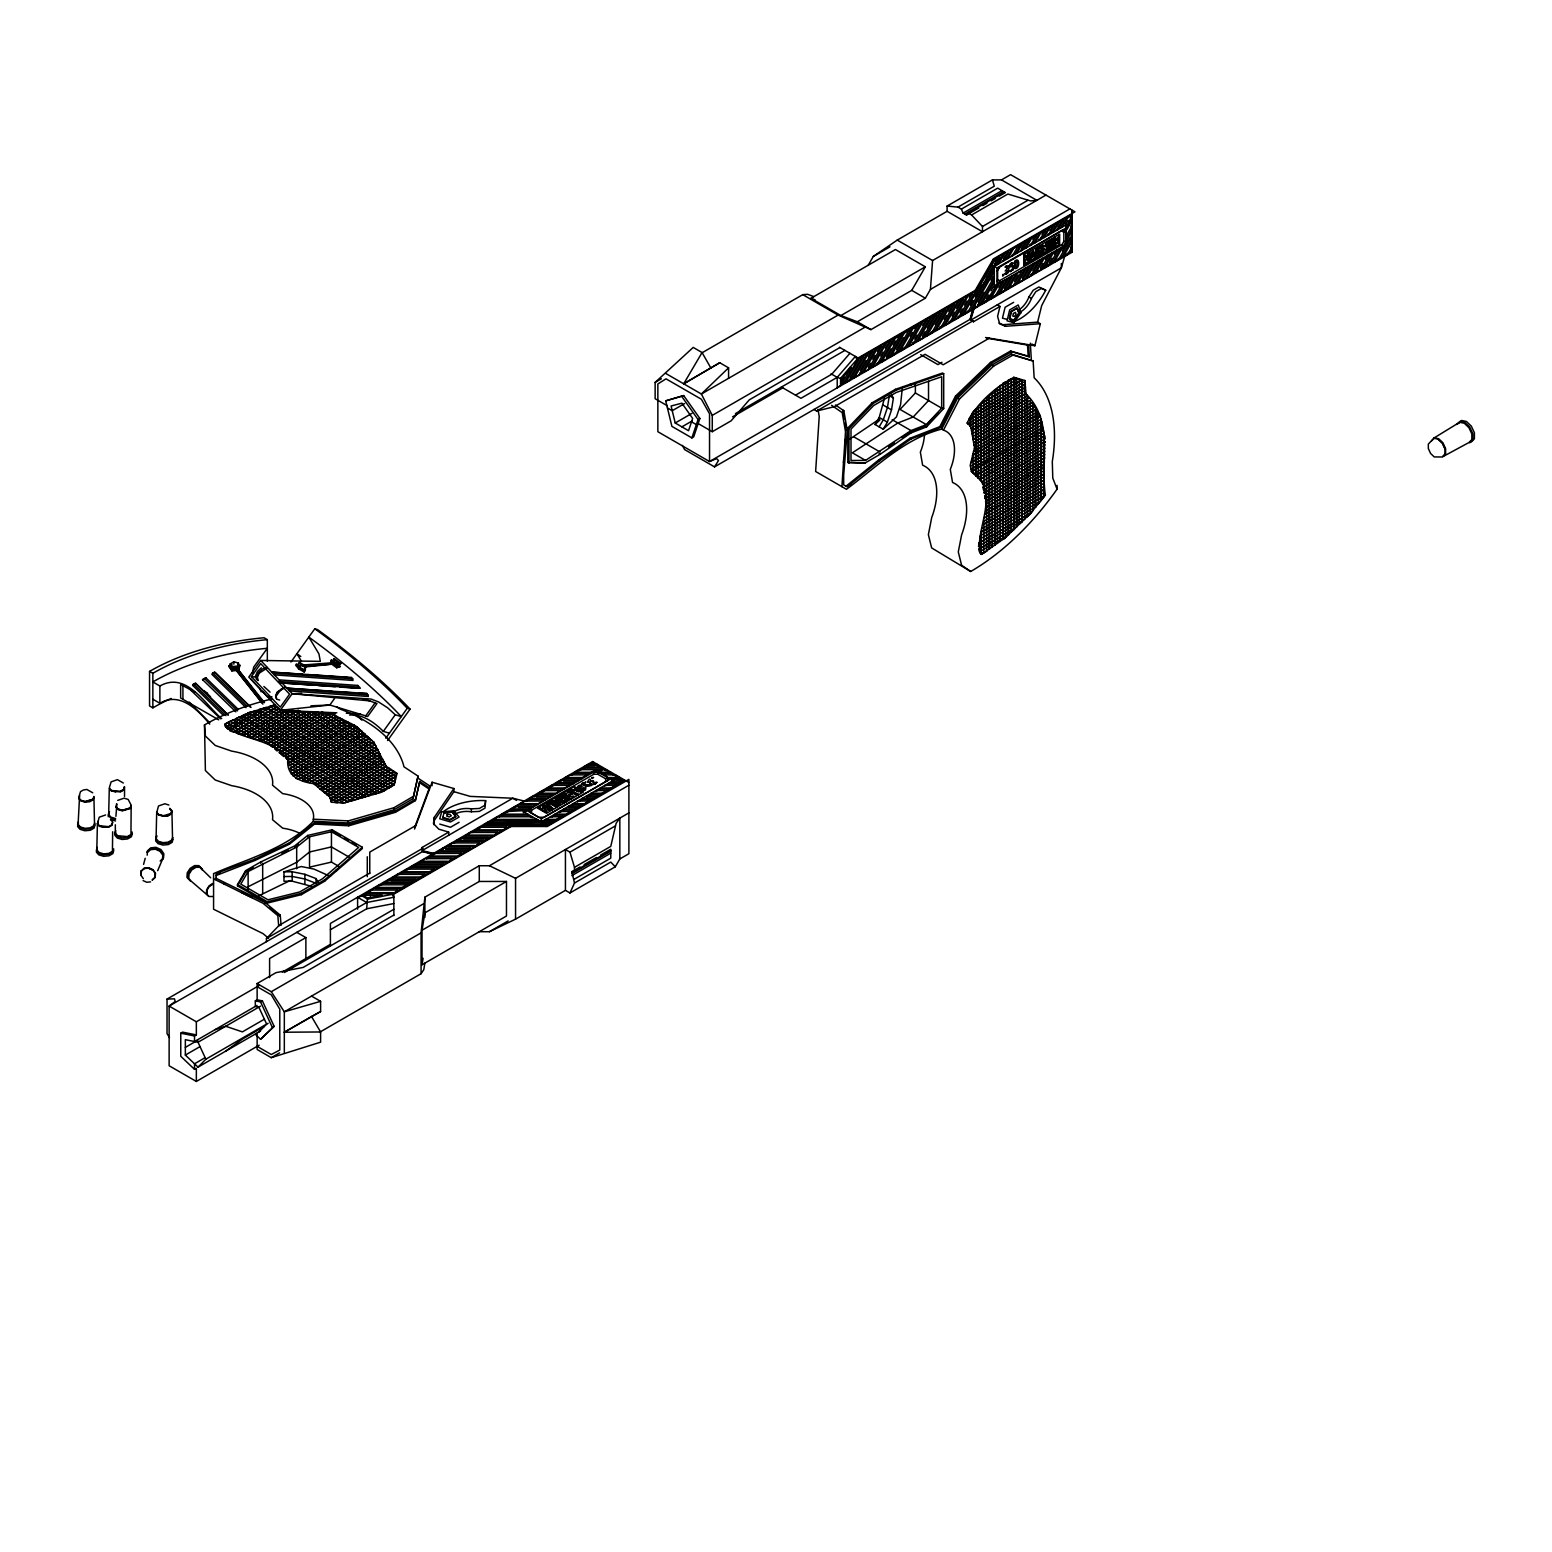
<?xml version="1.0" encoding="UTF-8"?>
<svg xmlns="http://www.w3.org/2000/svg" width="1552" height="1552" viewBox="0 0 1552 1552"><rect width="100%" height="100%" fill="white"/><g stroke="black" fill="none" stroke-linecap="round" stroke-linejoin="round"><path stroke-width="1.5" d="M547.429 824.597L547.429 825.645L483.991 825.683L483.991 824.636L547.429 824.597L551.949 821.978L488.531 823.064L493.07 820.445L536.856 820.426L541.376 823.026L551.949 823.026L551.949 821.978L488.531 822.017L488.531 823.064L541.376 823.026L545.897 819.378L556.489 819.359L561.029 816.74L561.029 817.788M981.233 553.967L981.077 532.511L981.077 553.87L986.665 551.115L986.509 398.495L989.225 395.896L989.4 549.214L989.4 395.973M531.521 812.433L531.521 810.222L529.659 808.922L529.639 812.045L538.699 817.264L544.054 817.264L607.53 780.617L607.511 777.494L605.629 778.774L605.649 781.005M259.844 688.739L261.124 691.707L262.443 691.474M273.055 671.88L274.355 674.868L353.022 680.436L351.722 677.448L271.755 672.113L302.737 674.305M229.502 730.526L275.034 704.802L275.014 706.393L277.633 707.537M313.776 685.227L280.408 682.861L279.108 679.873L260.717 660.454L248.805 677.079L267.196 696.499L271.949 696.829M288.245 687.943L289.545 690.912L368.212 696.479L366.912 693.511L286.945 688.157L332.225 691.377M359.055 688.428L357.775 685.441L279.108 679.873M549.777 809.969L547.041 809.601M577.674 791.093L580.855 792.024L580.312 790.919M544.5 811.424L539.107 808.243L540.174 807.952M571.66 789.774C568.401 789.211 578.217 795.769 578.198 793.053M1009.363 265.955L1010.915 266.789M567.586 799.92L567.605 798.62M567.586 799.843L564.171 800.483M1006.491 270.514C1010.022 270.378 1004.474 273.346 1004.978 274.161M188.025 878.354L188.296 873.854L191.206 869.353L195.63 866.579L199.878 866.598L202.342 869.392M206.765 893.719L206.998 889.897M206.804 894.049L207.056 890.111L209.481 886.056L213.245 883.709M1052.508 246.031L1052.295 244.091M141.213 870.808L140.786 875.076L143.327 878.645M141.096 874.804L141.348 871.099L144.2 868.538M147.188 855.191L147.459 850.826L150.816 847.819L155.957 847.334L160.923 849.545L163.794 853.619L163.503 857.984L160.166 860.991M155.006 877.19L155.239 873.466M163.096 859.11L163.387 854.745L160.496 850.671L155.549 848.459L150.408 848.944L147.052 851.951M1012.758 268.554L1009.848 271.387L1013.243 269.679L1013.611 266.323L1012.253 265.198M701.485 353.119L802.753 294.647L838.119 315.075L870.944 329.625L925.341 298.217L930.424 289.409L932.597 260.523L1045.951 195.086M843.473 462.865L843.842 458.15M844.986 444.008L845.374 439.313M835.461 404.956L843.842 410.776L847.276 430.544L843.667 475.3L843.667 484.845L847.179 486.862L879.79 460.634L911.043 438.983L940.978 427.324L956.672 396.769L991.65 363.11L1011.71 351.703L1029.345 356.844L1028.646 345.262L1027.502 344.602L1028.181 356.165L1029.345 356.844M319.809 1032.158L421.077 973.705L421.077 932.868L424.879 897.153L479.277 865.744L489.443 865.744L515.555 878.316L628.89 812.879M545.664 809.174L544.83 809.407M1031.653 258.214L1031.576 259.106M1027.734 253.985L1027.191 256.255M1031.498 254.877L1031.944 252.064M1038.191 250.59L1038.113 253.888M1042.808 246.981L1042.731 252.53L1043.701 251.579M1043.72 251.967L1043.701 248.921M1049.85 240.832L1050.122 247.311L1051.48 245.74M414.559 829.059L432.077 782.227L453.902 788.532L434.347 817.244L433.454 823.608L438.847 829.195L448.703 832.105L448.703 835.248M433.745 824.636L434.347 817.244M443.271 811.735A47.976 27.703 0 0 1 485.64 800.619L484.981 805.216L479.335 808.476L471.362 808.844A17.305 9.991 0 0 0 453.591 811.987L443.988 812.705L442.708 817.923L450.002 820.077L455.803 816.721L452.078 811.968L455.803 816.177L450.002 819.534L442.708 817.38M1039.471 251.599L1039.976 250.182M1008.684 269.02C1011.885 262.094 1000.807 269.136 1007.035 266.905M902.255 388.524L900.587 404.645L896.455 416.925L883.224 429.206L875.056 424.491L879.227 417.449L884.485 398.049M883.224 429.206L887.375 422.144L891.527 409.864L893.389 398.03L891.352 394.421M1025.406 262.036L1025.271 263.025M1051.344 242.151L1052.566 239.338L1052.353 244.149M1055.729 244.537L1055.088 245.798L1055.088 243.218M422.028 930.23L424.879 912.867L479.277 881.458L506.476 881.458L506.476 916.01L422.028 964.781L422.028 930.23L506.476 881.458M422.028 964.781L423.095 958.263M424.879 963.132L423.812 969.612L421.077 973.705M1032.022 252.103L1033.574 250.784M560.505 797.262L561.746 796.37L564.579 798M1042.866 247.02L1042.963 245.274M1010.197 265.741L1012.932 263.103L1011.826 262.812M1025.465 260.309L1027.327 259.048M1057.572 238.426L1057.222 240.211M1016.929 266.828L1017.375 260.814L1015.532 262.404M1030.761 258.389L1030.994 257.225M1031.595 402.492L1032.914 404.354L1032.914 510.647L1031.129 512.878L979.196 542.87L978.517 546.343L1024.766 519.183L1024.766 380.512M1037.318 253.791L1037.24 249.309M583.086 782.848L581.981 783.663C588.557 788.416 590.264 785.021 591.836 785.409A13.483 7.779 0 0 1 591.467 784.808L583.901 784.575M252.413 673.141L253.694 667.069L267.332 648.29A207.58 119.853 0 0 0 152.853 681.929L159.875 686.003C186.531 671.046 204.709 704.104 221.703 718.634M1044.981 448.14L982.649 484.34L982.067 481.915C993.455 505.797 976.344 529.426 979.816 553.016L981.737 554.336L1005.715 537.341L1005.56 381.811L1002.825 383.363L1002.825 539.611L1002.999 383.46M569.953 892.982L615.29 866.792L619.83 858.954L619.83 818.117L616.163 823.239L610.77 846.383L574.492 867.316L574.492 871.254L571.873 871.7L574.492 883.03L569.953 892.982L565.432 890.363L515.555 919.153L489.443 931.704L479.277 931.704M999.546 267.157L997.044 270.999L999.546 267.157L1063.198 229.715L1065.894 231.287L1063.838 232.276L1061.917 231.151M1027.269 259.708L1027.618 258.602M997.276 304.852L999.992 306.423L973.414 321.768L970.194 319.285L972.503 309.74M999.992 306.423L997.587 316.414L999.721 323.864L1005.677 326.289L1040.325 323.708L1034.874 345.766L985.559 337.521M268.574 938.262L263.025 933.625L213.575 909.22L213.575 873.621C247.932 858.663 286.15 848.925 313.31 821.28L348.327 822.987L393.956 809.814L413.026 798.64L418.031 776.097L403.986 766.824A142.668 82.372 0 0 0 340.509 709.245L336.493 706.761M413.026 798.64L418.031 776.097M216.038 875.541L255.052 860.409L289.429 844.172L314.493 824.093L348.812 825.78L395.43 812.317L415.354 800.638L419.719 781.471L429.4 787.873L414.559 827.72M415.354 800.638L419.719 781.471M1026.9 257.729L1027.23 255.692M998.984 323.107L1002.941 324.717L1037.609 322.137L1041.683 305.628L1061.355 267.856L1064.982 255.285M1048.919 242.151L1049.928 240.87M1009.44 265.993L1009.498 265.45A12.998 7.508 -60 0 0 1009.867 264.364L1011.4 263.025M994.91 285.82L1065.894 244.809L1065.894 228.163L1071.947 215.379L1067.601 217.901L1062.286 227.058L1058.367 228.28M1031.052 257.263L1031.42 254.838M1037.318 249.348L1037.628 248.727M304.134 671.977L305.472 668.931L304.134 671.977L298.585 668.854L295.637 665.11L296.49 663.907L299.458 667.651L305.007 670.755M330.401 929.726L366.66 908.774L367.533 898.065L362.761 895.31L362.761 896.358M143.579 864.386L145.209 858.295M78.667 798.446L80.84 800.89L85.088 802.151L89.783 801.724L93.159 799.765L93.915 797.049L94.497 822.851L93.702 825.78L90.055 827.876L84.991 828.341L80.413 826.983L78.085 824.345L79.618 795.516M78.454 821.823L77.6 824.927L80.064 827.72L84.914 829.137L90.288 828.652L94.129 826.44L94.982 823.336M78.454 823.433L77.6 826.537L80.064 829.331L84.914 830.747L90.288 830.262L94.129 828.05L94.982 824.946M93.915 796.428L92.965 799.435L85.127 801.744L80.995 800.541L78.667 797.825L80.491 791.656L83.323 790.026L86.815 789.444L92.732 792.781M112.656 831.775L112.442 851.311L108.795 853.406L103.732 853.872L99.153 852.533L96.806 849.875L97.407 823.976L99.231 817.206L105.555 814.975M97.64 823.685L98.358 821.047M97.194 847.353L96.34 850.457L98.804 853.251L103.654 854.686L109.028 854.182L112.869 851.97L113.723 848.866M97.194 848.963L96.34 852.067L98.804 854.861L103.654 856.297L109.028 855.792L112.869 853.581L113.723 850.477M109.067 812.045L108.213 815.13L110.677 817.943L115.527 819.359M115.605 818.544L111.026 817.206L108.679 814.567L109.494 811.638M108.213 816.74L109.067 813.636M116.672 803.82L115.915 806.536L118.243 809.252L122.375 810.454L130.213 808.146L130.931 805.507M115.915 816.333L116.866 804.227M111.705 824.966L112.656 821.959L110.483 819.514M112.656 822.579L111.899 825.315L108.524 827.255L99.58 826.44L97.407 823.976M124.296 787.019L123.578 789.658L120.299 791.539M124.529 786.631L123.772 789.987L120.396 791.927L111.453 791.113L109.28 788.668L108.679 814.567M115.702 830.533L114.848 833.637L117.331 836.431L122.162 837.867L127.536 837.362L131.377 835.151L132.23 832.047M115.702 832.144L114.848 835.248L117.331 838.041L122.162 839.477L127.536 838.972L131.377 836.761L132.23 833.657M169.595 808.747L171.923 811.366L172.505 837.168L171.709 840.098L168.062 842.193L162.999 842.658L158.42 841.32L156.073 838.662L156.674 812.763L158.498 805.992L164.822 803.761L168.896 805.042M156.461 836.14L155.607 839.244L158.071 842.038L162.921 843.473L168.295 842.969L172.136 840.757L172.99 837.653M156.073 838.662L156.888 835.733M156.461 837.75L155.607 840.854L158.071 843.648L162.921 845.083L168.295 844.579L172.136 842.367L172.99 839.263M171.69 811.114L170.972 813.752L167.694 815.654L163.115 816.061L159.002 814.858L156.674 812.142M237.669 668.446L238.484 663.111L233.867 661.773L230.2 663.868L230.2 666.254L232.567 668.912L237.669 668.446L238.484 663.111M238.717 670.309L239.784 665.11L238.717 670.309L231.888 670.93L228.745 666.118L232.005 664.256M974.928 305.55L970.679 320.197L1061.355 267.856L1061.355 263.452M1006.394 273.889L1008.063 272.783L1008.587 269.544M1008.315 272.221L1008.858 271.057M1015.163 268.593L1014.465 262.152M1013.243 269.679L1013.475 268.671M262.928 704.123L234.022 667.457L236.214 667.166L262.676 701.911M997.645 279.632L997.044 281.455L999.74 283.007L999.566 280.737L997.645 279.632L997.645 270.455M584.347 790.123C566.868 787 589.391 780.287 585.376 789.755M682.376 445.443L684.626 449.595L714.541 466.88L970.194 319.285L974.637 305.841M691.882 437.916L698.051 419.525L699.874 418.477L683.695 395.585L665.711 400.862L671.9 426.373L691.882 437.916L693.686 436.869L699.874 418.477M1015.474 262.366L1015.454 267.468L1016.463 267.099M1040.461 252.879L1039.607 250.221M1033.36 254.586L1032.235 255.653L1032.895 253.558M1038.501 248.495L1039.743 248.32M327.705 664.101L334.611 663.519L335.038 662.297L336.784 663.693L305.608 666.914M558.662 804.363L560.02 804.363L559.011 803.47M1038.346 254.373L1039.413 251.54M568.633 792.587L565.549 793.576M1058.697 236.117L1057.455 238.698M1033.574 256.332L1034.971 257.496L1034.078 252.801M1034.971 257.496L1035.339 256.507M597.733 774.215L598.509 772.295L593.116 772.295L593.892 774.215L597.733 774.215L605.629 778.774M276.004 696.305L281.106 689.185L285.044 687.691M1057.94 241.103C1057.455 245.41 1055.069 240.114 1055.806 244.576M1040.15 253.713L1038.113 255.323L1037.24 253.752M157.664 870.691L162.514 859.284L162.785 855.152L160.069 851.311L155.375 849.216L150.525 849.681L147.362 852.514M1014.523 262.21L1015.008 261.143M846.034 486.203L878.645 459.974L909.899 438.324L939.814 426.664L955.508 396.109L990.486 362.45L1010.565 351.043L1028.181 356.165M817.982 409.34L819.223 416.46L815.634 471.498L846.461 489.287C876.608 467.016 904.137 438.789 941.676 429.089L957.681 397.913L991.922 364.972L1011.128 354.069L1033.147 360.995L1034.156 377.796A142.668 82.372 -60 0 1 1052.295 461.545L1052.78 478.074L1057.067 489.152A207.58 119.853 -60 0 1 970.679 571.485L931.646 547.914L928.368 534.645L931.704 517.573A56.512 32.631 -60 0 0 922.625 465.212L920.355 452.136A40.352 23.299 -60 0 0 924.507 434.618M970.679 571.485L961.58 565.2L958.282 551.93L961.619 534.839A56.512 32.631 -60 0 0 952.559 482.497L950.29 469.402A40.352 23.299 -60 0 0 943.48 430.137L959.505 398.961L993.746 366.02L1012.932 355.098L1033.147 360.995M968.914 420.01L1025.523 387.321L968.758 419.913C972.988 407.575 968.739 442.126 970.349 417.216M971.222 415.548L1025.348 384.295L971.222 415.548L972.91 411.823L973.085 439.585L1033.244 404.859L1034.738 407.128L973.589 442.436M1015.648 268.535C1019.897 268.399 1019.664 256.623 1015.202 260.833M1044.923 246.69L1046.087 242.907M1030.683 259.708L1030.683 258.35M1052.295 246.671L1049.055 248.32L1048.842 242.112M223.43 715.433L192.681 685.402L193.496 683.986L195.959 683.501L228.435 715.2M205.873 677.778L202.594 679.679L205.873 677.778L238.348 709.477M251.075 707.44L215.185 672.423L212.702 672.889L211.887 674.325L246.07 707.673M555.519 799.474L556.198 798.601L561.048 801.589M868.228 265.237L873.31 256.429L897.231 240.094L947.108 211.305L982.474 231.733L982.474 226.495L971.591 214.971L968.196 213.012L966.489 215.049L963.094 213.09L961.386 209.093L957.991 207.114L947.108 206.067L947.108 211.305M564.094 794.061L566.247 794.857M566.383 799.222L564.579 797.922M587.548 781.723C590.245 776.989 590.846 779.57 590.4 781.607C596.705 778.27 589.566 785.875 596.938 782.247M844.404 377.233L840.583 383.829L841.494 384.353L851.078 367.766L850.166 367.242L847.896 371.161L848.808 371.685M840.583 384.508L840.583 378.3L856.976 359.385L855.346 356.436L837.207 377.369L837.207 387.845L844.54 382.219L858.101 358.725L863.552 356.63L862.64 356.106L850.205 377.64M844.54 382.219L845.433 382.743L859.013 359.249M845.433 382.743L849.972 380.124L863.552 356.63M849.972 380.124L849.06 379.6L853.6 376.981L867.18 353.507L872.612 351.412L871.72 350.888L868.325 356.747M853.6 376.981L854.512 377.505L868.092 354.031M860.39 370.462L866.055 360.665M872.612 351.412L859.051 374.905L854.512 377.505M859.653 373.508L862.679 371.762L876.24 348.269L881.691 346.174L880.779 345.65L877.384 351.509M862.679 371.762L863.572 372.286L877.152 348.793M857.344 321.768L911.742 290.36L925.341 266.808L895.426 249.523L810.959 298.294L840.893 315.56L857.344 321.768L870.944 329.625M868.344 367.184L870.594 363.265M872.864 359.346L875.115 355.427M863.572 372.286L868.111 369.667L881.691 346.174M868.713 368.27L871.739 366.524L885.319 343.031L890.751 340.936L889.839 340.412L885.319 348.249M871.739 366.524L872.651 367.048L886.211 343.555M880.799 356.068L883.069 352.149M872.651 367.048L877.171 364.429L890.751 340.936M895.291 338.317L894.379 337.793L880.799 361.286L881.711 361.81L895.291 338.317L899.83 335.698L898.918 335.174M886.464 356.708L891.003 348.87M893.254 344.971L895.523 341.052M881.711 361.81L886.25 359.191L899.83 335.698M904.35 333.079L903.439 332.555L889.878 356.048L890.77 356.572L904.35 333.079L908.89 330.46L907.978 329.936M896.668 349.51L903.458 337.773M890.77 356.572L895.31 353.953L908.89 330.46M913.43 327.841L912.518 327.317L898.938 350.81L899.85 351.334L913.43 327.841L917.95 325.222L917.057 324.698L914.788 328.617M910.267 336.454L912.518 332.535M899.85 351.334L904.389 348.715L917.95 325.222M886.852 357.794L908.017 345.572L921.578 322.079L927.029 319.984L926.117 319.479L922.722 325.338M908.017 345.572L908.909 346.096L922.489 322.603M914.807 339.054L917.057 335.135M908.909 346.096L913.449 343.477L927.029 319.984M931.549 317.384L930.657 316.86L917.077 340.334L917.989 340.858L931.549 317.384L936.089 314.765L935.177 314.241L927.262 327.938M922.742 335.775L925.011 331.856M917.989 340.858L922.509 338.258L936.089 314.765M923.13 336.862L926.137 335.116L939.717 311.622L945.168 309.527L944.256 309.003L935.196 324.659M926.137 335.116L927.048 335.639L940.628 312.146M927.048 335.639L931.588 333.02L945.168 309.527M931.588 333.02L930.676 332.497L935.216 329.878L948.776 306.384L954.228 304.289L953.316 303.765L948.796 311.603M935.216 329.878L936.108 330.401L949.688 306.908M944.276 319.421L946.526 315.502M936.108 330.401L940.648 327.782L954.228 304.289M940.648 327.782L939.736 327.259L944.276 324.64L957.856 301.146L963.288 299.051L962.395 298.527L956.73 308.324M944.276 324.64L945.187 325.163L958.767 301.67M952.21 316.142L954.461 312.224M945.187 325.163L949.727 322.544L963.288 299.051M949.727 322.544L948.815 322.021L953.355 319.402L966.915 295.908L972.367 293.813L971.455 293.289L969.185 297.208M953.355 319.402L954.247 319.925L967.827 296.432M960.145 312.864L962.395 308.964M964.665 305.046L966.935 301.127M972.367 293.813L958.787 317.306L954.247 319.925M995.065 259.766L994.153 259.242L962.415 314.164L963.326 314.687L995.065 259.766L999.585 257.166L998.673 256.643L995.511 262.133M970.563 305.317L972.949 301.146M975.354 296.995L982.571 284.52M986.18 278.274L993.396 265.799L997.917 263.18L1003.213 254.024L1008.664 251.928L1007.752 251.405L1003.504 258.738M963.326 314.687L967.847 312.068L999.585 257.166L994.638 264.073M971.474 308.926L993.396 271.018L993.396 265.799L994.308 271.542L972.386 309.449L966.954 311.545L967.847 312.068M1004.125 254.547L998.828 263.704L994.153 266.226L975.645 297.169L999.585 257.166M978.323 302.31L984.123 292.28M991.068 280.252L993.396 276.237L993.396 281.475L980.554 303.707L981.446 304.231L985.986 301.612L997.044 284.559L997.044 267.914L994.153 266.226L997.917 263.18M972.386 309.449L976.926 306.83L994.308 276.76M1008.664 251.928L1003.349 261.085L1002.456 260.561M1003.969 259.708L1006.976 257.962L1012.292 248.786L1017.724 246.69L1016.812 246.167M981.446 304.231L994.308 281.998L993.396 281.475M1013.184 249.309L1007.888 258.486L1006.976 257.962M986.277 299.032L988.643 294.919M991.01 290.806L993.396 286.693L1066.825 245.352L1065.914 223.934L1067.97 220.384M1017.724 246.69L1012.428 255.867L1011.516 255.343M1013.029 254.47L1016.056 252.724L1021.352 243.548L1026.784 241.452L1025.891 240.929L1021.643 248.262M1003.562 275.208L1002.611 276.081L1003.213 274.413M1006.685 269.02L1007.655 267.39M990.525 298.993L998.828 284.598L997.936 284.074L989.613 298.469L990.525 298.993L995.065 296.374L1003.368 281.979L1002.456 281.455L998.906 287.624M1003.756 275.17L1003.155 274.374M1022.264 244.071L1016.948 253.248L1016.056 252.724M1026.784 241.452L1021.488 250.629L1020.576 250.105M1005.812 280.893L998.673 293.231L999.585 293.755L1004.125 291.136L1012.428 276.741L1011.535 276.217M1022.089 249.232L1025.115 247.486L1030.412 238.31L1035.863 236.214L1034.951 235.691L1032.837 239.357M999.585 293.755L1007.908 279.36L1006.996 278.836M1031.323 238.833L1026.027 248.01L1025.115 247.486M1004.396 288.556L1010.333 278.274M1035.863 236.214L1030.567 245.391L1029.655 244.867L1034.195 242.248L1039.491 233.072L1044.923 230.976L1044.011 230.453L1041.896 234.119M1008.664 288.517L1016.967 274.141L1016.056 273.618L1007.752 287.993L1013.184 285.898L1021.507 271.522L1020.595 270.999M1040.403 233.595L1035.087 242.772L1034.195 242.248M1014.659 281.261L1018.228 275.092M1044.923 230.976L1039.627 240.153L1038.715 239.629M1040.228 238.756L1043.254 237.01L1048.551 227.834L1054.002 225.738L1053.09 225.215L1049.909 230.724M1017.724 283.279L1026.027 268.903L1025.135 268.38L1016.812 282.755L1017.724 283.279L1022.264 280.66L1030.567 266.284L1029.655 265.761L1022.535 278.08M1049.462 228.357L1044.166 237.534L1043.254 237.01M1054.002 225.738L1048.686 234.915L1047.794 234.391L1052.314 231.772L1057.63 222.596L1063.062 220.52L1062.15 219.996L1057.921 227.329M1025.891 277.517L1034.195 263.142L1035.106 263.665L1026.784 278.041L985.074 301.088L985.986 301.612M1058.522 223.119L1053.226 232.296L1052.314 231.772M1032.798 270.805L1038.734 260.523L1039.646 261.046L1031.323 275.422L1026.784 278.041M1063.062 220.52L1057.766 229.677L1056.854 229.153M1043.274 257.904L1034.951 272.279L1040.403 270.184L1048.706 255.808L1047.794 255.285L1045.427 259.397M1061.393 226.534L1066.69 217.377L1067.601 217.901M1035.863 272.803L1044.166 258.427M1040.674 267.623L1043.041 263.51M1071.035 220.248L1071.947 220.772L1066.825 229.638L1065.914 229.114L1071.035 220.248L1072.238 210.257L1072.238 252.142L709.536 461.545L657.854 431.708L657.854 383.965L666.021 378.843L701.388 399.252L709.536 413.802L709.536 461.545L716.617 458.597L718.479 460.575L714.541 466.88M1044.923 267.584L1053.226 253.209L1052.314 252.685L1044.011 267.06L1044.923 267.584L1049.462 264.965L1057.766 250.59M1049.734 262.385L1052.12 258.272M1054.487 254.159L1056.854 250.066M999.566 280.737L1061.937 244.731L1063.838 241.414L1063.838 232.276M1071.035 230.724L1071.947 231.248L1066.825 240.114L1065.914 239.59L1071.035 230.724L1071.035 225.486M1054.002 262.346L1062.286 247.971L1061.393 247.447L1053.09 261.822L1054.002 262.346L1058.522 259.727L1071.947 236.486L1071.947 231.248M1062.363 250.978L1064.73 246.884M1066.942 243.043L1070.026 237.728M1071.035 241.2L1062.15 256.584L1063.062 257.108L1067.601 254.489L1071.947 246.943L1071.035 235.962M1063.062 257.108L1071.947 241.724M1054.914 239.474L1056 237.98M237.495 884.543L245.643 870.653L260.755 861.942L294.589 845.956L307.703 835.442L332.128 829.816L362.314 847.237L362.314 848.575L324.601 881.245L301.34 894.67L267.313 903.089L237.495 885.862L237.495 884.543L267.313 901.751L301.34 893.331L324.601 879.906L362.314 847.237M237.495 885.862L245.643 871.991L253.189 867.626M248.126 871.545L240.773 884.097L267.972 899.791L299.711 891.954L322.37 878.859L358.648 847.45L331.449 831.736L309.527 836.8L296.684 847.101L248.126 871.545L248.126 891.081M728.586 378.319L728.586 367.843L719.74 362.741L683.695 383.81L702.067 352.537L693.22 347.415L655.138 382.393L655.138 398.728L667.341 405.77M879.15 426.858L883.301 419.797L887.453 407.516L889.315 395.663L893.389 398.03M299.42 662.374L301.36 665.071L305.569 667.554L306.248 666.409L299.42 662.374L297.771 664.683L299.711 667.36L303.94 669.843L304.619 668.699M596.822 782.441L595.347 783.915M1040.073 248.145L1039.782 246.884L1037.725 248.242M1018.849 309.934A17.305 9.991 -60 0 0 1028.918 296.956L1033.225 290.243L1038.87 286.984L1045.718 290.185A47.976 27.703 -60 0 1 1014.911 321.322M1014.426 320.197L1009.266 318.703L1011.05 311.312L1016.851 307.956L1019.121 313.562L1017.317 308.227L1011.535 311.583L1009.751 318.975L1014.426 320.197L1019.858 312.243A17.305 9.991 -60 0 0 1031.459 298.43L1035.766 291.718L1041.411 288.459L1045.718 290.185M559.302 796.467L562.251 799.144M434.347 820.387L453.902 791.675L453.902 788.532M1013.96 319.925L1018.636 313.291M1013.96 322.641L1020.867 312.844L1018.228 304.968L1009.673 309.915L1007.035 320.818L1013.96 322.641L1010.41 320.585M251.405 676.614L260.717 663.635L289.584 694.151L280.272 707.149L251.405 676.614L256.138 677.118M290.942 662.025L314.784 628.773L317.617 629.646A207.58 53.234 35.6 0 1 410.077 709.128L387.573 740.517M298.585 668.854L299.458 667.651M299.711 667.36L301.36 665.071M303.94 669.843L306.248 666.409M267.196 696.499L269.796 697.643L269.796 699.254L280.272 710.331L292.183 693.705L301.573 693.375M334.029 658.591L332.4 660.88L332.885 662.801L337.075 665.827L339.17 665.789L340.819 663.499L334.029 658.591L338.724 663.538L340.819 663.499M331.119 663.732L331.333 659.969L331.119 663.732L336.706 667.787L340.392 666.526L337.579 666.584L331.992 662.529M332.885 662.801L334.534 660.512M337.075 665.827L338.724 663.538M336.706 667.787L337.579 666.584M334.495 698.516L329.839 705.015L280.272 710.331L335.213 714.056M365.729 715.879L375.041 702.901L377 703.502L367.688 716.481L329.839 705.015L310.963 705.811M349.549 715.026C362.916 714.056 374.342 722.398 383.325 731.38L395.256 714.754L401.289 716.578A207.58 53.234 35.6 0 0 308.829 637.096L318.936 653.896L320.313 661.365L260.717 660.454M385.808 738.189L407.245 708.275L410.077 709.128M1031.789 257.613L1033.496 256.468M1051.344 246.361L1050.258 247.389M1003.911 539.068L1030.14 513.809L1045.369 495.127L981.155 532.123L1045.233 495.301M1038.191 503.779L1040.364 501.063M1041.082 500.481L1040.888 419.098L1041.082 500.481L1043.798 497.106L1043.642 431.747L1044.089 433.144L973.802 473.729M849.914 353.293L831.775 374.226L795.497 395.159M841.494 384.353L841.494 378.824L851.078 367.766M1005.172 271.115L1006.763 269.059M1038.346 248.941L1038.269 250.629M1004.978 273.521L1006.472 273.928M567.78 791.83L569.39 791.617M915.37 383.305L915.37 392.966L900.044 409.418L926.331 424.608L941.676 408.157L941.676 376.748L896.338 392.443L873.66 405.538L851 429.089L851 460.498L865.531 460.401L911.005 430.583L926.331 424.608M926.99 424.53L937.874 412.851M926.583 426.858L943.694 408.525L943.694 373.663L942.53 373.004L895.388 389.339L872.127 402.763L847.819 428.022L847.819 462.457L865.065 463L880.178 454.27L910.927 432.969L926.583 426.858L925.438 426.199L912.013 431.437M848.983 463.117L848.983 428.682L873.272 403.423L896.532 389.998L943.694 373.663M266.44 941.676L266.44 938.533L279.088 925.399L369.764 873.058M260.542 1006.142L198.035 1042.246L185.348 1039.685L185.348 1055.069L198.035 1067.136L205.853 1059.201L268.127 1023.253M258.815 1032.041L266.653 1024.107L258.815 1007.151L255.323 1006.433L255.323 1000.865L257.128 999.818L262.385 1000.885L274.122 1026.338L260.561 1039.277L255.323 1034.272L257.128 1033.225L257.128 1049.501L271.27 1057.669L320.604 1042.168L320.604 1031.964L311.525 1016.521L284.326 1032.235L320.604 1031.964M260.561 1039.277L274.122 1026.338M1434.261 437.839L1438.607 438.712L1442.933 442.844L1445.61 448.644L1445.61 453.921L1442.933 456.618L1468.949 442.533L1471.839 439.604L1471.839 433.939L1468.949 427.692L1464.273 423.23L1459.598 422.299L1434.261 437.839L1428.325 444.105L1428.325 448.547L1430.595 453.456L1434.242 456.928L1442.312 456.986L1445.125 453.863M1431.526 440.904L1434.126 438.285M1456.804 424.491L1459.869 421.407L1464.797 422.396L1469.744 427.11L1472.809 433.726L1472.809 439.72L1469.744 442.805M1458.414 423.56L1461.46 420.476L1466.407 421.465L1471.354 426.179L1474.4 432.795L1474.4 438.789L1471.354 441.893M728.586 367.843L701.388 394.014L712.271 415.373L712.271 431.708L698.167 423.56L696.344 424.608L691.532 421.834M977.838 477.686L1045.291 438.731L1044.69 435.937L975.626 475.591L975.801 409.068L973.996 410.795L1025.174 381.249M981.077 403.733L981.233 481.023L981.077 403.733L978.342 406.352L978.342 478.268M1019.315 378.921L1019.16 524.285L1022.031 521.782L1022.031 379.716L981.989 402.841L983.949 401.211L984.123 492.896L1044.612 457.976L984.123 492.896M994.832 390.755L994.832 545.412L994.677 390.658L997.548 388.136L997.393 543.413M261.357 667.806L257.419 671.57L255.537 675.935L256.41 679.252M1008.431 534.742L1008.276 380.279L1008.431 534.742L979.545 551.891L979.021 549.233L1016.599 526.962L1016.424 378.048L1016.599 526.962M1010.992 532.064L1013.883 529.562L1013.883 377.349C994.89 387.476 976.557 403.442 967.09 423.153L970.815 426.431L974.52 447.83L970.213 465.231L971.436 471.42M1028.588 397.933L971.436 430.932L1028.763 398.03L1027.308 395.993L1027.482 516.603L1030.198 514.003L1030.198 400.338L972.095 433.881M585.337 782.402L583.591 784.187M875.056 424.491L880.023 419.894M141.038 871.254L144.142 868.169L148.643 867.743L153.008 869.683L155.53 873.272L155.122 877.54L152.174 880.178M152.329 879.732L155.278 877.093M582.912 789.483L578.45 786.67L579.672 785.816M546.944 804.984L546.77 803.645L550.126 802.675C570.127 816.391 536.429 793.809 552.861 808.476L546.944 804.906M1046.494 244.847L1046.32 250.706L1044.632 249.406M216.038 879.596L216.038 874.222L219.666 872.127L255.052 859.09L289.429 842.852L314.493 822.754L348.812 824.442L395.43 810.978L415.354 799.299M294.589 847.276L298.333 844.288M595.793 782.227L594.668 783.081M581.981 783.76L585.899 782.111L584.115 783.294M225.7 1051.15L242.403 1039.103L264.092 1026.57M1010.294 271.678L1011.38 270.921M849.623 439.216L878.898 419.409M888.636 446.957L894.398 442.96M902.1 437.625L909.782 432.31L910.927 432.969M213.07 883.34L209.19 885.785L206.649 889.723L206.397 893.68L208.977 896.513L212.702 896.513M209.598 886.153L213.478 883.728M1010.856 266.75L1012.117 266.187M383.499 790.977L386.196 789.405L251.599 711.689L248.184 712.853L383.499 791.171L248.184 712.853M266.013 707.44L394.906 782.053L266.013 707.44L227.95 729.033L225.894 727.073L255.188 710.622L388.892 788.009L391.589 786.418L258.796 709.749M272.279 698.866A207.58 119.853 0 0 0 204.495 724.939L205.388 735.997L215.243 745.464L231.694 751.129A56.512 32.631 0 0 1 272.512 785.157L282.716 793.654A40.352 23.299 0 0 1 313.31 819.184L348.327 820.892L393.956 807.719L413.026 796.545M683.695 383.81L719.74 362.741M947.108 206.067L992.446 179.896L1001.525 179.896L1010.585 174.658L1074.954 211.829L993.358 258.951L974.54 291.524L856.976 359.385M957.991 207.114L994.269 186.182L992.446 179.896M655.138 382.393L661.404 378.766M873.31 256.429L889.956 246.826M961.386 209.093L997.664 188.141L1005.386 192.603L999.236 196.153M963.094 213.09L1001.971 190.644M964.801 214.079L1003.678 191.614M968.196 213.012L1004.454 192.079M966.489 215.049L978.769 207.968M982.862 205.601L986.956 203.234M991.049 200.868L995.142 198.501M971.591 214.971L1007.869 194.039L1030.586 200.926L1036.872 200.324L1001.525 179.896M665.711 400.862L683.695 395.585M982.474 226.495L1027.812 200.324M192.681 685.402L195.959 683.501M684.645 403.539L672.249 410.698L667.418 407.924M838.119 315.075L701.388 394.014L666.021 373.605M840.893 315.56L925.341 266.808M675.217 422.998L688.545 430.699L692.658 418.439L681.891 403.171L671.104 406.003L675.217 422.998L691.979 413.336M681.891 426.858L692.367 420.805M712.271 415.373L864.794 327.317M930.424 289.409L1069.891 208.899M839.923 347.532L749.267 399.873L731.128 420.825L712.271 431.708M992.679 260.096L1071.035 214.855L1071.947 215.592M735.415 413.627L844.928 350.403M732.583 416.828L782.809 387.845M1066.825 224.458L994.308 266.323L994.308 287.217M997.044 267.914L1065.894 228.163M1023.951 254.703L1023.951 264.926L1023.874 254.664L1029.248 251.56L1029.325 261.822L1023.951 264.926L1029.325 261.822M1036.62 257.613L1036.542 247.35L1041.14 244.712L1041.198 254.955L1036.542 257.574L1041.198 254.955M1048.201 250.92L1048.143 240.696L1053.381 237.747L1053.381 247.932L1048.143 250.881L1053.381 247.932M1054.215 237.146L1059.647 234.1L1059.647 244.304C1047.231 258.738 1057.436 219.045 1054.274 247.408M1005.483 266.595L1006.394 265.858M1043.041 245.313L1044.768 246.399M1026.59 258.369L1025.503 255.401L1024.747 257.904M1033.496 250.92L1034.447 253.597M1056.214 238.678L1056.912 240.87M1014.271 263.064L1014.523 264.17M1044.69 249.445L1044.283 248.301M93.159 799.144L85.088 801.53L80.84 800.269M975.219 290.36L858.062 358.008L839.477 347.26M1027.734 259.863L1027.54 258.563M227.135 722.689L255.692 739.373L227.135 722.883L233.149 719.895L365.845 796.506L362.217 797.728L230.142 721.292L224.924 724.493L243.839 735.376L287.275 710.292L396.924 773.614M1030.14 261.24L1035.669 258.136L1030.218 261.279L1030.14 251.036L1035.669 247.913L1035.669 258.136M1042.071 254.373L1047.309 251.443L1042.129 254.431L1042.071 244.168L1047.231 241.181L1047.309 251.443M1054.215 247.369L1059.647 244.304M227.95 728.839L263.956 708.061M123.772 789.367L120.396 791.307L111.453 790.492M841.494 378.824L837.207 377.369L800.948 398.301L781.393 387.03M233.537 731.884L276.392 707.149L233.537 732.078L230.181 730.934M117.739 800.386L124.063 798.155L128.156 799.435L131.163 805.139L130.426 808.495L122.336 810.862L118.088 809.62L115.915 807.156M883.825 359.54L876.279 363.905L877.171 364.429M957.875 316.783L965.441 312.418M977.527 305.434L983.58 301.961M1037.978 270.533L1030.412 274.898L1031.323 275.422M1041.004 268.806L1056.117 260.076M1071.947 246.943L1071.035 246.419L1071.035 251.443L1057.63 259.203L1058.522 259.727M396.303 776.136L356.203 799.474L396.303 776.136L281.824 710.292L240.366 734.426L236.952 733.262L279.108 708.721L273.23 705.326L269.621 706.587M384.799 763.468L292.707 710.292L247.331 736.502L250.823 737.627L298.159 710.292L382.471 759.18M382.587 759.238L298.159 710.486L250.823 737.627M813.946 409.476L816.682 411.047L972.91 320.857L973.414 321.768M130.426 807.855L122.336 810.241L118.088 808.98M300.875 712.058L254.315 738.752L255.692 739.179M1013.65 302.33L1005.095 307.277L1002.456 318.179L1007.073 319.382M306.307 712.058L257.826 740.052L306.307 711.864L380.356 754.621M111.899 824.675L108.427 826.867L103.848 827.274L99.735 826.071L97.407 823.355M261.318 741.177L311.758 711.864L378.145 750.392L311.758 712.058L261.318 741.177L257.826 739.858M268.147 743.33L322.641 711.864L268.147 743.505L264.81 742.302L317.19 711.864L375.933 745.775M325.357 713.435L371.607 740.323L325.357 713.435L270.378 745.367L272.609 747.23L331.061 713.28L272.609 747.036M941.967 362.276L937.932 364.604L920.666 354.632M989.439 338.084L943.189 364.778L925.05 354.322L834.375 406.663L816.682 411.047M171.166 813.461L163.096 815.848L158.828 814.587M279.282 752.604L339.772 717.684L279.282 752.798L358.59 798.776L280.058 753.244M342.662 719.333L281.513 754.641L283.725 756.503L345.572 720.807L283.725 756.309M348.463 722.281L285.956 758.171L287.76 759.685C286.363 775.922 299.555 781.781 313.523 783.644L376.418 746.958M358.881 728.625L290.011 768.395L347.706 801.918L290.011 768.395L358.881 728.819L356.766 726.705L289.312 765.66M363.11 732.66L291.427 774.06L363.11 732.66L365.224 734.387L293.386 776.058L365.224 734.387M296.277 778.483L298.779 779.046L369.473 738.228L367.339 736.308L295.617 777.727M298.779 779.22L369.473 738.228M371.588 740.149L302.368 780.307L305.938 781.18L373.702 742.069L386.079 766.203L397.021 773.42L394.208 784.885L382.083 792.005L344.428 802.869L331.158 802.229L330.188 797.379L313.523 783.469M998.324 387.127L1015.027 377.679L1000.051 386.079M982.164 402.938L1022.264 379.794L1022.031 521.782M378.863 751.828L317.714 786.961M319.925 788.998L380.085 754.272L319.925 788.998L343.884 802.85L339.81 802.462L393.956 771.402M381.307 756.716L322.156 790.666M1045.369 495.127C1040.17 460.789 1054.506 421.64 1025.736 393.607L1027.249 395.76L971.106 428.158M334.805 802.209L391.414 769.54L334.805 802.403C347.687 804.77 315.619 791.656 337.929 802.365M1031.75 402.589L972.6 436.733M972.929 439.488L1033.244 404.859M1036.076 409.321L973.919 445.211L1036.251 409.398L1035.63 408.486L1035.475 507.174L1035.63 408.486M395.411 779.977L367.087 796.331L369.473 795.458L236.156 718.673M974.423 448.237L1037.745 411.687L1038.366 503.876M377.97 793.188L394.518 783.644L379.755 792.218M1039.239 413.957L973.395 451.787L1039.083 413.86L1040.461 416.402L972.541 455.415L1040.461 416.402M1041.082 419.273L971.843 459.159M1041.664 421.989L970.815 462.69L1041.664 421.989L1042.265 424.782L970.524 466.201M248.126 886.735L296.684 862.272L309.527 851.99L331.449 846.926L350.286 857.79M1042.866 427.576L971.028 469.053L1042.866 427.576L1043.487 430.37L971.261 471.323L982.241 482.012M971.61 471.653L1043.487 430.37M975.645 475.61L1044.69 435.937M258.524 895.931L290.302 880.469M983.134 487.192L1044.806 451.399L982.979 487.095L983.464 489.947L1044.787 454.736M415.994 825.412L369.764 852.106L369.764 873.64M984.957 498.522L1044.244 464.475L985.113 498.619L984.628 495.748L1044.263 461.138M985.617 501.471L1043.895 467.618L985.617 501.471L985.947 504.225L1043.642 470.916M1043.856 480.208L985.035 514.158L1043.642 480.344M984.434 517.844L1043.933 483.312M459.082 822.308L450.526 827.255L439.759 824.093M983.658 521.433L1044.03 486.397M432.096 854.26L422.668 851.485L422.125 847.45L448.703 832.105M266.44 938.533L422.668 848.343L422.125 847.45M169.498 1037.648L167.034 1033.632L167.034 999.081L422.668 851.485L434.23 853.872M1040.538 501.16L980.418 535.692L979.719 539.223L1035.669 506.922M628.89 782.518L592.631 761.566L169.129 1006.065L169.129 1065.758L196.347 1081.453L259.145 1045.194M397.778 890.053L393.257 893.719L366.117 893.739L370.656 890.072L397.778 890.053L397.778 891.1M357.6 909.2L357.6 897.269L362.179 896.008L379.716 884.834L406.857 884.815L406.857 885.862M381.229 885.009L388.795 879.596L415.917 879.577L415.917 880.624L391.046 880.644M388.795 879.596L388.795 880.644L397.855 874.358L424.996 874.358L424.996 875.406M399.368 874.533L406.915 869.12L434.056 869.12L434.056 870.168M443.115 863.882L438.595 867.549L411.455 867.549L415.994 863.882L443.115 863.882L443.115 864.93L415.994 864.93L415.994 863.882M452.195 858.644L447.655 862.311L420.534 862.33L425.054 858.663L452.195 858.644L452.195 859.692M461.254 853.406L456.715 857.073L429.594 857.092L434.133 853.425L461.254 853.406L461.254 854.454M470.334 848.168L465.794 851.835L438.653 851.854L443.193 848.187L470.334 848.168L470.334 849.216L445.463 849.235M479.393 842.949L474.854 846.597L447.733 846.616L452.253 842.949L479.393 842.949L479.393 843.978M488.453 837.711L483.933 841.378L456.792 841.378L461.332 837.711L488.453 837.711L488.453 838.759L463.582 838.759M497.532 832.473L492.993 836.14L465.872 836.14L470.392 832.473L497.532 832.473L497.532 833.521M506.592 827.235L502.053 830.902L474.931 830.902L479.471 827.255L506.592 827.235L506.592 828.283M483.991 824.636L488.531 822.017M493.07 820.445L497.591 816.779L532.336 816.759L532.336 817.807M530.823 816.934L527.796 815.188L502.13 815.207L502.13 814.16L506.67 811.541L526.962 810.493L541.376 818.816L610.227 779.065L624.311 780.21L545.955 826.498M511.19 808.922L527.816 808.922L527.816 809.969L511.19 809.969L511.19 808.922L515.73 806.303L532.355 806.303L532.355 807.35L518.116 807.35M520.269 803.684L536.876 803.684L536.876 804.731L520.269 804.731L520.269 803.684L524.809 801.065L541.415 801.065L541.415 802.112M529.329 798.446L545.955 798.446L545.955 799.493L529.329 799.493L529.329 798.446L533.869 795.827L550.475 795.827L550.475 796.874L536.235 796.874M538.408 793.208L555.015 793.208L555.015 794.255L538.408 794.255L538.408 793.208L542.928 790.608L559.554 790.589M547.468 787.989L564.074 787.97L564.074 789.017L547.468 789.037L547.468 787.989L552.008 785.37L568.614 785.351L568.614 786.398M556.528 782.751L573.154 782.732L573.154 783.779L556.528 783.799L556.528 782.751L561.067 780.132L577.693 780.132L577.693 781.16L563.454 781.18M565.607 777.513L582.213 777.513L582.213 778.561L565.607 778.561L565.607 777.513L570.147 774.894L586.734 774.894M574.667 772.275L591.273 772.275L591.273 773.323L574.667 773.323L574.667 772.275L579.206 769.656L606.037 769.656L610.576 773.323L600.333 773.323L600.333 772.275L610.576 772.275M583.746 767.037L588.266 764.418L596.977 764.418L601.516 768.085L583.746 768.085L583.746 767.037L601.516 767.037M414.481 865.803L406.915 870.168L406.915 869.12M415.994 864.93L423.541 860.584M426.567 858.838L452.253 842.949M453.766 843.124L459.819 839.632M471.905 832.648L487.018 823.937M499.104 816.953L505.157 813.461M526.303 801.239L532.355 797.747M559.554 782.053L533.869 796.874L533.869 795.827M571.64 775.069L577.693 771.577M606.037 769.656L606.037 770.704L592.631 762.963L579.206 770.704L579.206 769.656M610.227 779.065L595.813 770.743L523.276 812.588L595.813 769.656L613.913 781.16L624.137 781.16L624.137 780.113M305.88 959.078L305.88 937.602L269.602 958.535L269.602 977.644M362.179 896.008L367.533 899.112L392.113 894.379L393.859 897.269L366.66 902.507L330.401 923.44L330.401 946.002M979.021 549.233L1015.047 528.437M531.521 810.222L593.892 774.215M542.948 804.712L537.361 808.01L546.556 813.326L552.124 810.028L542.948 804.712L552.124 810.028M549.253 801.084L543.879 804.266L553.036 809.543L558.39 806.439L549.253 801.162M555.538 797.437L550.184 800.619L559.36 805.915L564.734 802.733L555.538 797.437L564.734 802.733M556.508 796.971L561.281 794.139L570.457 799.513L565.704 802.268L556.508 796.971L565.704 802.268M568.847 789.852L574.415 786.534L583.61 791.85L578.042 795.148L568.847 789.852L578.042 795.148M554.84 800.657L552.357 800.696L557.226 803.8M559.302 796.545L561.009 795.769M563.939 793.712L565.549 793.654M591.778 777.901L593.601 777.494L591.778 777.649L592.476 778.464M375.196 887.453L402.317 887.434L406.857 884.815M384.256 882.215L411.377 882.196L415.917 879.577M393.316 876.977L420.456 876.977L424.996 874.358M402.395 871.739L429.516 871.739L434.056 869.12M580.041 785.836L584.832 788.047L582.912 789.405M981.291 554.025L986.665 551.115M392.113 894.379L509.677 826.498L547.293 826.479L628.89 779.376L628.89 853.716L619.83 858.954M556.373 799.881L558.235 801.239L556.043 800.793M572.921 790.375L574.046 790.88M576.199 789.386L573.774 790.026M576.083 789.89L574.609 789.328L574.298 790.686M588.072 781.82L589.197 782.421M511.015 826.479L393.859 894.127L393.859 915.583M561.009 795.846L567.683 799.125M574.609 788.552L576.937 788.959M568.692 794.682C572.3 796.37 569.021 792.568 568.924 794.799M562.251 799.222L563.648 798.213L560.505 797.165M590.555 783.197L589.197 782.344M592.806 781.82L593.853 781.296M559.011 803.548L556.955 802.093L562.581 802.772M560.447 802.811L559.515 802.675M566.538 799.513L564.249 800.172M545.664 811.89L546.828 811.463L544.83 809.329M577.034 793.867L575.986 793.169M562.581 802.869L561.3 801.744M571.446 798.97L577.111 795.613L567.935 790.317L562.27 793.576L571.446 798.873M257.128 999.818L257.128 983.541L275.984 972.658L303.183 967.42L393.859 915.059M488.531 823.064L541.376 821.978L613.913 780.113M167.034 999.081L174.445 998.828L175.221 1001.428L169.129 1006.065L196.347 1021.779L259.145 985.52M282.27 972.173L330.401 944.373M541.376 818.816L541.376 823.026L545.897 820.426L556.489 820.407L556.489 819.359M551.949 816.934L554.956 815.188L565.568 815.188L570.088 811.521L570.088 812.569M579.168 806.283L568.575 806.283L568.575 807.331L579.168 807.331L579.168 806.283L574.628 809.95L564.036 809.95L559.496 812.569L559.496 811.521L570.088 811.521M568.575 807.331L573.095 804.712L583.688 804.712L588.227 801.045L588.227 802.093M579.148 801.22L582.175 799.474L592.767 799.474L597.287 795.807L597.287 796.855L586.695 796.855L586.695 795.807L597.287 795.807M586.695 796.855L591.234 794.236L601.827 794.236L606.366 790.569L606.366 791.617M597.287 790.744L600.294 789.017L610.906 788.998L615.426 785.331L615.426 786.379M606.347 785.525L609.373 783.779L619.966 783.76L624.311 780.21M284.365 972.522L393.859 909.297M196.347 1081.453L196.347 1068.319L194.524 1069.367L180.769 1056.272L180.769 1033.186L182.593 1032.138L196.347 1034.912L196.347 1021.779M180.769 1033.186L194.524 1035.96L196.347 1034.912M257.128 983.541L271.27 991.709L423.812 903.633M489.443 865.744L628.89 785.234M255.323 1000.865L260.561 1001.932L262.385 1000.885M257.05 1005.424L194.524 1041.528L194.524 1035.96M185.348 1047.367L197.938 1040.112M185.348 1055.069L200.033 1046.591M264.092 1019.373L242.403 1031.886L225.7 1026.26L215.204 1029.597M421.077 932.868L284.326 1011.807L284.326 1052.644M204.864 1057.824L194.524 1063.799L194.524 1069.367M565.432 890.363L565.432 849.526L569.953 852.145L615.29 825.955M198.035 1067.136L260.542 1031.032M571.873 871.7L580.06 866.967M584.153 864.6L596.434 857.519M600.527 855.152L610.77 849.254L610.77 858.159L574.492 879.092M574.492 871.254L610.77 850.302M571.873 873.66L610.77 851.214M571.873 875.619L610.77 853.173M271.27 1057.669L279.632 1052.838M489.443 931.704L508.164 920.899M574.492 883.03L610.77 862.078L615.29 866.792M284.326 1032.235L320.604 1011.555L320.604 1001.331L311.525 996.112M1008.431 380.356L1011.147 378.824L1011.147 532.161M311.525 1016.521L320.604 1011.555M589.508 782.654L592.806 784.517L595.347 783.838M585.376 789.677L584.037 790.259M546.614 811.715L542.172 809.969M1011.303 265.664L1012.971 265.237M281.901 853.27L288.245 850.283M1011.38 265.702L1010.876 265.935M236.156 718.479L239.163 717.082L373.101 794.411L376.729 793.538L242.17 715.86L245.177 714.269L380.356 792.49M493.07 819.398L536.856 819.378L541.376 821.978L545.897 819.378M266.925 667.282L262.463 668.97L258.524 672.734L256.623 677.099L257.516 680.436M267.138 668.058L259.184 673.199L257.399 677.332L258.214 680.474M284.617 687.226L277.226 692.017L275.577 695.859L276.353 698.769M284.714 687.614L277.556 692.25L275.946 695.975L276.78 699.215L279.67 700.088M152.853 699.215L159.875 703.269C179.741 691.358 197.88 709.807 209.714 724.144M311.603 886.308L292.183 881.187L283.977 881.245L283.977 871.836L301.243 866.52L313.95 869.081L328.733 875.697M258.796 709.574L262.404 708.507L394.227 784.808M275.422 704.88L249.193 712.581L224.885 723.95L225.079 726.278C243.761 741.08 272.783 738.073 287.76 759.879L287.76 759.879M347.706 801.744L345.32 802.617L396.497 773.071M356.203 799.28L358.59 798.601M543.122 806.652L544.403 807.874M320.604 1001.331L284.326 1011.807L271.27 991.709M1058.619 236.059L1059.065 240.696M339.81 866.947L331.449 862.097L309.527 867.161L309.527 836.8M586.384 785.894L587.393 785.7M1032.681 253.771L1033.419 254.625M367.533 898.065L381.908 895.291L381.908 896.338L377.388 896.338L377.388 895.291M366.66 908.774L393.859 903.555M594.571 784.245L593.524 784.361M280.408 682.861L360.374 688.196L357.775 685.441M358.454 693.22L366.912 693.511M541.376 823.026L551.949 821.978M143.987 868.616L148.565 868.131L152.794 870.012L155.375 873.698M150.563 881.885L146.761 882.254L143.094 880.605M230.2 663.868L232.567 666.545L237.669 666.08M228.745 666.118L231.888 669.669L238.717 669.048M108.524 826.634L99.58 825.8M453.591 810.804L441.641 811.909L439.759 818.796L450.526 821.959L459.082 817.031L453.591 810.804L453.591 811.987M448.043 812.879L443.988 812.705M336.396 662.413L302.834 665.032L304.347 666.429L336.784 663.693M302.368 666.254L323.107 664.489M802.753 294.647L807.68 294.317L813.811 296.645M455.105 814.005A17.305 9.991 0 0 1 471.362 811.774L479.335 811.405L484.981 808.146L485.64 800.619M588.693 782.13L587.548 781.626M283.977 871.836L292.183 871.758L304.89 874.3L316.084 878.607L318.179 882.196M283.977 876.55L292.183 876.473L304.89 879.014L316.084 883.321L316.084 878.607M847.819 462.457L865.065 463M594.804 765.466L588.266 765.466L588.266 764.418M597.85 770.704L601.943 770.704M604.873 774.894L615.116 774.894L619.655 777.513L619.655 778.561L611.449 778.561M619.655 777.513L609.412 777.513L609.412 778.561M619.966 782.712L609.373 782.732L609.373 783.779M615.426 785.331L604.834 785.351L604.834 786.398M610.906 787.95L600.294 787.97L600.294 789.017M606.366 790.569L595.774 790.569L595.774 791.617M601.827 793.188L591.234 793.188L591.234 794.236M568.245 795.652L572.766 796.933L573.755 795.963M592.767 798.426L582.175 798.426L582.175 799.474M588.227 801.045L577.635 801.045L577.635 802.093M583.688 803.664L573.095 803.664L573.095 804.712M574.628 808.902L564.036 808.902L564.036 809.95M547.895 809.756L549.369 810.125M502.13 814.16L527.796 814.14L527.796 815.188M565.568 814.14L554.956 814.14L554.956 815.188M550.436 816.759L561.029 816.74M474.931 829.854L502.053 829.854M465.872 835.092L492.993 835.092M456.792 840.33L483.933 840.33M447.733 845.568L474.854 845.549M438.653 850.806L465.794 850.787M429.594 856.044L456.715 856.025M420.534 861.282L447.655 861.263M411.455 866.501L438.595 866.501M402.395 872.787L429.516 872.787L429.516 871.739M393.316 878.025L420.456 878.025L420.456 876.977M384.256 883.263L411.377 883.243L411.377 882.196M375.196 888.501L402.317 888.481L402.317 887.434M366.117 892.691L393.257 892.672M362.761 895.31L381.908 895.291M570.748 796.37L572.164 796.836M280.272 710.331L336.842 712.814M346.271 713.222L360.413 713.862M281.707 682.628L292.183 693.705L371.025 699.06L378.533 701.931L387.748 707.887L395.256 714.754M307.509 674.635L324.193 675.818M328.966 676.168L348.036 677.506M274.355 673.258L353.022 678.825M279.108 681.483L357.755 687.051M318.548 685.557L335.232 686.741M339.985 687.07L356.688 688.254M336.997 691.707L353.681 692.89M289.545 689.301L368.212 694.889M292.183 693.705L369.725 700.864L375.041 702.901M542.56 809.058L540.174 807.874M556.043 800.871L554.84 800.58M576.626 790.86L577.674 791.171M577.15 790.996L576.296 791.229M543.336 807.622L544.403 807.952M1063.838 241.414L1065.894 241.705L1063.198 246.361L1061.937 244.731M986.703 338.181L1028.646 345.262M1433.641 438.207L1438.335 439.138L1442.526 443.135L1445.125 448.761L1444.99 454.27M1038.036 255.285L1039.452 254.741M1012.35 266.11L1013.049 267.099M525.488 801.375L512.8 798.232L470.237 796.389L453.902 791.675M434.812 853.736L422.125 850.593L512.8 798.232L516.603 800.444M297.771 664.683L300.797 665.498M363.168 698.982L369.725 700.864M579.478 790.511L575.152 787.892M547.992 808.689L542.599 806.186L545.043 807.874M115.721 791.966L111.608 790.744L109.28 788.028L111.104 781.878L117.428 779.647L123.326 783.003M110.677 819.534L115.527 820.969M383.325 731.38L389.377 733.204M558.972 802.539L558.157 802.384M557.226 803.723L559.011 804.537M810.959 298.294L815.072 299.846M218.716 719.837L180.653 697.993L180.653 684.49L195.067 692.153M148.488 868.189L152.833 870.129M216.038 878.277L264.849 902.294L280.252 915.156L281.106 925.322M241.375 892.478L252.045 897.541M290.709 771.131L360.995 730.546L361.985 731.652L330.789 713.435L355.699 725.929L374.381 742.865M1039.995 247.098L1038.812 247.156M1014.523 266.498L1014.523 267.992M1058.173 243.586L1058.988 240.657M1049.113 246.477L1049.113 248.359M1027.676 258.718L1028.219 261.434L1028.549 257.632M1054.914 238.523L1055.088 245.798M1071.035 251.443L1072.238 252.142M1051.286 242.112L1051.558 245.779M1050.064 247.272L1049.928 244.149M1046.242 243.47L1046.572 245.934M1017.549 262.133L1017.491 261.105M1028.918 296.956L1031.459 298.43M897.231 240.094L932.597 260.523M1037.609 322.137L1040.325 323.708M1019.858 312.243L1020.867 312.844M976.926 306.83L973.764 307.606L974.675 308.13M1002.941 324.717L1005.677 326.289M1031.847 344.02L1034.874 345.766M970.194 319.285L972.91 320.857M911.742 290.36L925.341 298.217M1010.565 351.043L1011.71 351.703M1011.128 354.069L1012.932 355.098M990.486 362.45L991.65 363.11M1018.481 378.63L990.157 394.984L992.116 393.374L992.116 547.313M991.922 364.972L993.746 366.02M1025.542 390.27L967.847 423.774M922.509 338.258L912.537 342.953L913.449 343.477M1045.156 444.9L981.853 481.644M955.508 396.109L956.672 396.769M957.681 397.913L959.505 398.961M910.248 384.198L911.393 384.857M942.53 407.866L943.694 408.525M915.37 392.966L941.676 408.157M902.915 386.72L904.059 387.399M895.388 389.339L896.532 389.998M1043.642 477.201L985.986 510.666M939.814 426.664L940.978 427.324M941.676 429.089L943.48 430.137M1044.244 492.547L982.106 528.631M973.065 453.941L972.91 472.933M831.018 373.78L837.207 377.369M883.36 405.169L891.527 409.864M872.127 402.763L873.272 403.423M892.206 419.738L911.005 430.583M879.227 417.449L887.375 422.144M909.899 438.324L911.043 438.983M1031.129 512.878L979.196 542.87M843.842 410.776L842.678 410.116L844.21 418.904M847.819 428.022L848.983 428.682M846.131 429.885L847.276 430.544M853.775 436.83L880.081 452.001M1013.883 529.562L1013.708 377.252L1024.96 380.531L1025.911 393.704M879.033 453.611L880.178 454.27M983.949 520.036L983.793 552.919M878.645 459.974L879.79 460.634M865.531 460.401L852.378 452.815L897.851 422.998L913.177 417.003L928.523 400.571L928.523 381.229M1000.109 541.512L1000.109 385.42M849.662 484.108L850.806 484.767M607.55 771.577L613.603 775.069M615.116 775.942L624.311 781.257M610.906 779.434L613.913 781.16M580.079 787.718L581.864 788.823M579.478 790.434L581.263 791.423M574.609 788.474L576.51 789.696M571.66 789.696L573.658 790.802M573.018 791.462L570.593 789.813M569.235 791.617L571 793.615L570.379 792.82M571.233 793.654L572.533 794.857M566.713 795.031L568.789 795.691M559.632 797.883L561.824 799.222M557.052 800.269L555.267 799.183M556.276 803.257L552.706 801.007M267.332 661.249L267.332 639.657L264.053 637.756A207.58 119.853 0 0 0 149.555 671.395L149.555 705.947L152.853 707.848A207.58 119.853 0 0 1 171.147 698.458M547.992 808.592L549.796 809.601M523.276 811.541L541.376 821.978M330.789 713.435L361.985 731.458M273.23 705.52L396.09 776.252M269.621 706.393L395.585 779.104M255.188 710.622L388.892 787.815M204.495 691.047L210.587 696.848M204.301 691.377L207.58 693.278M242.17 715.666L376.729 793.363M149.555 671.395L152.853 673.296A207.58 119.853 0 0 1 267.332 639.657M233.149 720.07L365.845 796.506M289.06 764.923L351.334 800.871L354.962 799.823L288.129 761.237M340.179 835.791L332.128 831.135L332.128 829.816M344.214 838.119L348.23 840.427M352.265 842.755L356.281 845.083M357.6 897.269L366.66 902.507M213.575 878.859L263.025 903.264L277.827 915.622L278.72 926.35M296.801 932.364L305.88 937.602M257.128 986.684L271.27 994.851L279.787 1009.188L279.787 1050.025L271.27 1054.526L257.128 1046.358M418.031 778.192L430.079 786.146M419.719 782.809L429.4 789.192M831.6 405.285L842.212 412.657L845.51 431.65L841.921 486.688M334.611 663.519L335.698 664.372M269.99 907.901L280.252 916.475L280.252 915.156M208.55 896.125L191.09 881.07L188.762 878.432L189.034 874.164L191.769 869.915L195.959 867.296L199.975 867.316L210.703 877.831M263.898 686.469L270.067 692.114M1437.986 439.08L1442.312 443.212L1444.99 449.013M189.169 688.603L220.578 718.77M214.351 671.938L250.241 706.955M212.702 672.889L246.904 706.238M205.058 679.213L237.534 710.894M202.594 679.679L235.885 711.844M195.145 683.035L227.62 714.715M193.496 683.986L225.971 715.666M189.169 702.086L209.714 722.689M365.612 693.725L368.212 696.479M251.152 679.233L259.3 688.002M262.56 691.494L270.727 700.262M1057.863 241.064L1058.251 243.625M542.463 808.417L543.122 807.506L542.812 808.864M169.75 808.301L171.923 810.745L171.166 814.102L167.791 816.042L158.828 815.227L156.674 812.763M202.303 869.954L198.811 865.628L194.563 865.609L190.139 868.383L187.229 872.884L186.958 877.384L190.469 881.148M236.214 667.166L264.5 702.668M235.07 666.681L263.452 702.299M234.022 667.457L262.501 703.211M681.891 396.633L698.051 419.525M301.398 661.191L296.898 653.702A207.58 53.234 35.6 0 1 300.797 656.535M702.067 352.537L710.894 368.096M386.079 766.222L384.974 763.817L328.83 796.234M260.561 1001.932L272.318 1027.385M198.035 1042.246L205.853 1059.201M1012.777 266.498L1013.068 267.817M1024.689 257.865L1024.65 262.909M569.953 852.145L574.492 867.316M844.986 423.289L845.743 427.692M1030.334 343.147L1031.343 359.948M1071.947 220.772L1071.947 226.01L1066.825 234.876L1065.914 234.352L1065.914 239.59M1065.914 223.934L1065.914 229.114M1057.067 485.369L1057.067 489.152M1050.064 240.948L1050.064 243.043M1028.549 253.519L1028.627 257.671M1027.482 396.09L1027.482 516.603M1025.406 260.27L1025.465 262.075M975.801 409.068L975.801 475.688M967.459 422.416L967.459 423.483M596.977 764.418L596.977 765.466M595.813 769.656L595.813 770.743M592.631 761.566L592.631 762.963M570.147 774.894L561.067 781.18L561.067 780.132M552.008 785.37L552.008 786.418M542.928 790.608L542.928 791.656M524.809 801.065L506.67 812.588L506.67 811.541M515.73 806.303L515.73 807.35M515.555 878.316L515.555 919.153M495.36 818.079L495.36 819.126M479.471 827.255L479.471 828.283M479.277 865.744L479.277 881.458M471.362 808.844L471.362 811.774M470.392 832.473L461.332 838.759L461.332 837.711M443.193 848.187L443.193 849.235M434.133 853.425L434.133 854.473M432.077 782.227L432.077 785.719M424.879 897.153L424.879 917.426M422.668 848.343L422.668 851.485M397.855 874.358L397.855 875.406M395.43 810.978L395.43 812.317M393.956 807.719L393.956 809.814M388.873 768.046L331.003 801.259M381.54 895.291L381.54 896.338M379.716 884.834L379.716 885.882M375.196 744.533L309.527 782.46L290.961 772.295M373.702 742.069L305.938 781.18M373.101 794.411L239.163 717.082M370.656 890.072L370.656 891.12M370.365 895.291L370.365 896.338M367.281 856.762L367.281 876.705M348.812 824.442L348.812 825.78M348.327 820.892L348.327 822.987M336.862 716.403L277.051 750.935L274.84 749.073L333.971 714.948M336.493 869.605L336.493 870.944M331.449 831.736L331.449 862.097M330.615 874.688L330.615 876.026M324.601 879.906L324.601 881.245M314.493 822.754L314.493 824.093M313.31 819.184L313.31 821.28M307.703 835.442L307.703 836.78M304.89 874.3L304.89 883.728M301.34 893.331L301.34 894.67M296.684 847.101L296.684 868.79M292.183 871.758L292.183 881.187M289.429 842.852L289.429 844.172M287.275 710.292L243.839 735.376M267.313 901.751L267.313 903.089M264.849 902.294L264.849 903.613M262.676 863.164L262.676 893.525M260.755 861.942L260.755 863.261M255.052 859.09L255.052 860.409M245.643 870.653L245.643 871.991M233.867 661.773L233.867 664.14M232.567 666.545L232.567 668.912M231.888 669.669L231.888 670.93M224.303 883.03L224.303 884.368M219.666 872.127L219.666 873.446M204.495 724.939L205.388 770.549L215.243 780.016L231.694 785.681A56.512 32.631 0 0 1 272.512 819.708L282.716 828.205A40.352 23.299 0 0 1 299.943 833.385M182.923 685.809L182.923 699.312M159.875 686.003L159.875 703.269M152.853 673.296L152.853 707.848M131.163 805.76L130.95 834.491L127.322 836.586L117.661 835.713L115.333 833.055L115.333 824.772M124.529 787.271L124.529 796.448M356.494 715.142A207.58 53.234 35.6 0 1 361.888 720.147M314.784 628.773A207.58 53.234 35.6 0 1 407.245 708.275M1013.417 313.504L1012.796 316.065L1014.426 316.492L1016.056 314.183L1015.435 312.34L1013.417 313.504M447.209 814.567L446.763 816.177L449.304 816.934L451.302 815.77L450.022 814.315L447.209 814.567M973.123 301.243L970.66 305.375L973.162 301.263M351.373 723.542L287.896 760.383L351.373 723.736M354.263 725.017L288.594 763.118L354.263 725.017M377.64 749.209L315.483 785.293L377.64 749.403M382.471 758.986L324.387 792.723L382.529 759.141M383.751 761.392L326.618 794.566L383.751 761.392M1025.736 393.296L969.806 425.578L1025.891 393.393M386.332 766.184L330.421 798.659L386.332 766.378M1045.35 441.66L979.681 479.568L1045.35 441.66M1043.662 474.039L986.432 507.077L1043.798 474.155M1044.127 489.481L982.707 524.945L1044.127 489.481"/></g></svg>
